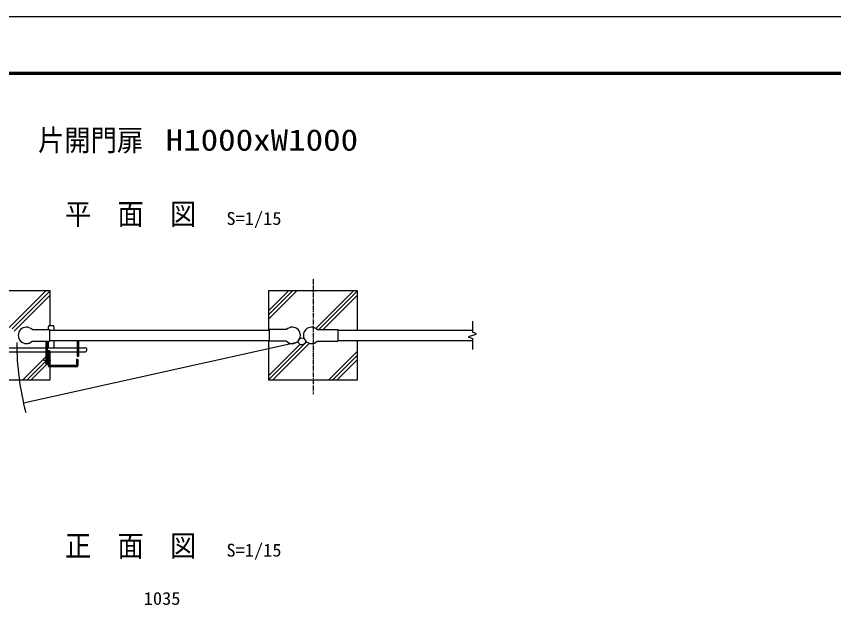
# Model space of a CAD drawing. Units: millimetres, scale not verified. Extents: x -4455 to 4455, y -3150 to 3150.
# Drawn here: x -2949 to -198, y 1166 to 3150 of the extents above; entities that cross this region are included whole.
import ezdxf
from ezdxf.enums import TextEntityAlignment as Align

# ---------------------------------------------------------------- set-up
doc = ezdxf.new("R2010")
doc.units = ezdxf.units.MM
doc.header["$LTSCALE"] = 20
doc.linetypes.add('USER3', pattern=[1.125, 0.75, -0.125, 0.125, -0.125])
for name, color, linetype, lineweight in [('0-0_6文字', 3, 'Continuous', 25), ('0-1_8部品', 7, 'Continuous', 25), ('0-2_4基礎', 4, 'Continuous', 25), ('0-3_1部材', 7, 'Continuous', 25), ('0-4_中心線', 1, 'USER3', 25), ('0-5_5寸法', 1, 'Continuous', 25), ('0-A_0', 4, 'Continuous', 25)]:
    doc.layers.add(name, color=color, linetype=linetype, lineweight=lineweight)
doc.styles.add('ＭＳ ゴシック', font='')
doc.styles.get('ＭＳ ゴシック').set_extended_font_data('MS Gothic')

msp = doc.modelspace()

# ---------------------------------------------------------------- linework, layer by layer
at = {"layer": '0-1_8部品'}
for p, q in [((-2841.98, 2104.52), (-2841.98, 2096.02)), ((-2836.98, 2109.52), (-2827.98, 2109.52)), ((-2822.98, 2104.52), (-2822.98, 2093.52)), ((-2849.98, 2056.02), (-2849.98, 1978.52)), ((-2845.48, 2056.02), (-2845.48, 1978.52)), ((-2841.98, 2056.02), (-2841.98, 2034.52)), ((-2822.98, 2059.02), (-2822.98, 2034.52)), ((-2744.48, 2057.52), (-2744.48, 2006.02)), ((-2976.98, 2034.52), (-2849.98, 2034.52)), ((-2976.98, 2020.52), (-2849.98, 2020.52)), ((-2845.48, 2034.52), (-2744.48, 2034.52)), ((-2841.98, 2025.52), (-2841.98, 1973.9)), ((-2841.98, 2025.52), (-2837.48, 2025.52)), ((-2837.48, 2025.52), (-2837.48, 1974.4)), ((-2837.48, 2020.52), (-2744.48, 2020.52)), ((-2835.49, 1974.4), (-2835.49, 2020.52)), ((-2739.98, 2034.52), (-2733.98, 2034.52)), ((-2739.98, 2020.52), (-2733.98, 2020.52)), ((-2733.98, 2034.52), (-2718.98, 2034.52)), ((-2733.98, 2020.52), (-2718.98, 2020.52)), ((-2832.69, 1990.9), (-2858.37, 1990.9)), ((-2741.98, 1994.9), (-2741.98, 1973.9)), ((-2849.98, 1978.52), (-2845.48, 1978.52)), ((-2745.98, 1969.9), (-2837.98, 1969.9)), ((-2746.48, 1974.4), (-2837.48, 1974.4))]:
    msp.add_line(p, q, dxfattribs=at)
for points in [[(-2739.98, 2057.52), (-2739.98, 2006.02), (-2744.48, 2006.02), (-2739.98, 2006.02)], [(-2741.98, 1994.9), (-2746.48, 1994.9), (-2746.48, 1974.4)]]:
    msp.add_lwpolyline(points, dxfattribs=at)
for centre, radius, start, end in [((-2836.98, 2104.52), 5, 90, 180), ((-2827.98, 2104.52), 5, 0, 90), ((-2718.98, 2027.52), 7, 270, 90), ((-2837.98, 1973.9), 4, 180, 270), ((-2745.98, 1973.9), 4, 270, 0)]:
    msp.add_arc(centre, radius, start, end, dxfattribs=at)
at = {"layer": '0-2_4基礎', "color": 7}
for p, q in [((-2835.49, 2226.02), (-3135.49, 2226.02)), ((-2835.49, 2109.52), (-2835.49, 2226.02)), ((-1800.49, 2226.02), (-2100.49, 2226.02)), ((-2100.49, 2226.02), (-2100.49, 2096.02)), ((-1800.49, 2093.52), (-1800.49, 2226.02)), ((-2100.49, 2056.02), (-2100.49, 1926.02)), ((-1800.49, 1926.02), (-1800.49, 2058.52)), ((-2835.49, 1926.02), (-2835.49, 1969.9)), ((-3135.49, 1926.02), (-2835.49, 1926.02)), ((-2100.49, 1926.02), (-1800.49, 1926.02))]:
    msp.add_line(p, q, dxfattribs=at)
at = {"layer": '0-2_4基礎'}
for p, q in [((-2973.14, 2102.51), (-2849.63, 2226.02)), ((-2963.71, 2097.8), (-2835.49, 2226.02)), ((-2957.02, 2090.35), (-2835.49, 2211.87)), ((-2100.49, 2130.74), (-2005.21, 2226.02)), ((-2100.49, 2144.88), (-2019.35, 2226.02)), ((-2100.49, 2159.02), (-2033.5, 2226.02)), ((-1941.16, 2099.49), (-1814.63, 2226.02)), ((-1930.49, 2096.02), (-1800.49, 2226.02)), ((-1916.35, 2096.02), (-1800.49, 2211.88)), ((-2100.49, 1926.02), (-1972.28, 2054.23)), ((-2100.49, 1940.16), (-1994.86, 2045.79)), ((-2086.35, 1926.02), (-1962.85, 2049.52)), ((-1897.46, 1926.02), (-1800.49, 2022.98)), ((-1883.31, 1926.02), (-1800.49, 2008.84)), ((-2913.26, 1926.02), (-2849.98, 1989.3)), ((-1869.17, 1926.02), (-1800.49, 1994.7)), ((-2899.12, 1926.02), (-2846.62, 1978.52))]:
    msp.add_line(p, q, dxfattribs=at)
at = {"layer": '0-3_1部材', "color": 4}
for p, q in [((-1413.81, 2123.52), (-1413.81, 2086.28)), ((-1399.72, 2081.15), (-1413.81, 2086.28)), ((-1413.81, 2076.02), (-1399.72, 2081.15)), ((-1413.81, 2065.76), (-1413.81, 2028.52)), ((-1978.96, 2061.69), (-1978.16, 2062.49)), ((-2927.4, 1926.02), (-2849.98, 2003.44))]:
    msp.add_line(p, q, dxfattribs=at)
at = {"layer": '0-3_1部材'}
for p, q in [((-2896.62, 2096.02), (-2837.49, 2096.02)), ((-2837.49, 2096.02), (-2837.49, 2056.02)), ((-2837.49, 2093.52), (-2098.49, 2093.52)), ((-2098.49, 2096.02), (-2098.49, 2056.02)), ((-2039.37, 2096.02), (-2098.49, 2096.02)), ((-1936.62, 2096.02), (-1867.49, 2096.02)), ((-1867.49, 2096.02), (-1867.49, 2056.02)), ((-1867.49, 2093.52), (-1413.81, 2093.52)), ((-2896.62, 2056.02), (-2837.49, 2056.02)), ((-2837.49, 2058.52), (-2098.49, 2058.52)), ((-2039.37, 2056.02), (-2098.49, 2056.02)), ((-1936.62, 2056.02), (-1867.49, 2056.02)), ((-1867.49, 2058.52), (-1413.81, 2058.52))]:
    msp.add_line(p, q, dxfattribs=at)
at = {"layer": '0-3_1部材', "color": 1}
msp.add_line((-1999.72, 2053.03), (-2925.45, 1847.8), dxfattribs=at)
at = {"layer": '0-3_1部材', "color": 4}
msp.add_lwpolyline([(-1413.81, 2076.02), (-1427.91, 2070.89), (-1413.81, 2065.76)], dxfattribs=at)
at = {"layer": '0-3_1部材'}
msp.add_circle((-1988, 2055.63), 12, dxfattribs=at)
for centre, start, end in [((-2915.49, 2076.02), 46.65803, 313.34122), ((-2020.49, 2076.02), 226.6588, 133.3418), ((-1955.49, 2076.02), 46.65727, 313.34045)]:
    msp.add_arc(centre, 27.5, start, end, dxfattribs=at)
at = {"layer": '0-3_1部材', "color": 1}
msp.add_arc((-1988, 2055.63), 960.21, 180.22168, 194.42528, dxfattribs=at)
at = {"layer": '0-4_中心線'}
msp.add_line((-1950.49, 2264.91), (-1950.49, 1877.6), dxfattribs=at)
at = {"layer": '0-A_0', "color": 3}
msp.add_lwpolyline([(-4455.18, 3149.94), (4454.82, 3149.94), (4454.82, -3150.06), (-4455.18, -3150.06)], close=True, dxfattribs=at)
at = {"layer": '0-A_0', "color": 7}
for points in [[(-4155.18, 2962.44), (4154.82, 2962.44), (4154.82, -2962.56), (-4155.18, -2962.56)], [(-4153.3, 2960.57), (4152.95, 2960.57), (4152.95, -2960.68), (-4153.3, -2960.68)], [(-4151.43, 2958.69), (4151.07, 2958.69), (4151.07, -2958.81), (-4151.43, -2958.81)], [(-4149.55, 2956.82), (4149.2, 2956.82), (4149.2, -2956.93), (-4149.55, -2956.93)], [(-4147.68, 2954.94), (4147.32, 2954.94), (4147.32, -2955.06), (-4147.68, -2955.06)]]:
    msp.add_lwpolyline(points, close=True, dxfattribs=at)

# ---------------------------------------------------------------- texts
at = {"layer": '0-0_6文字', "color": 7, "style": 'ＭＳ ゴシック'}
for s, height, width, p in [('片開門扉', 72.14, 0.9, (-2876.34, 2675.18)), ('\u3000H1000xW1000', 72.16, 1.2, (-2564.75, 2676.05)), ('平  面  図', 72.14, 0.9, (-2785.81, 2426.63)), ('正  面  図', 72.14, 0.9, (-2785.81, 1309.97))]:
    msp.add_text(s, height=height, dxfattribs=dict(at, width=width)).set_placement(p, align=Align.BOTTOM_LEFT)
at = {"layer": '0-0_6文字', "style": 'ＭＳ ゴシック', "width": 1.05}
for p in [(-2242.1, 2434.95), (-2242.1, 1318.3)]:
    msp.add_text('S=1/15', height=43.26, dxfattribs=at).set_placement(p, align=Align.BOTTOM_LEFT)
at = {"layer": '0-5_5寸法', "color": 3, "style": 'ＭＳ ゴシック', "width": 1.05}
msp.add_text('1035', height=43.26, dxfattribs=at).set_placement((-2520.5, 1155.87), align=Align.BOTTOM_LEFT)

doc.saveas('drawing.dxf')
